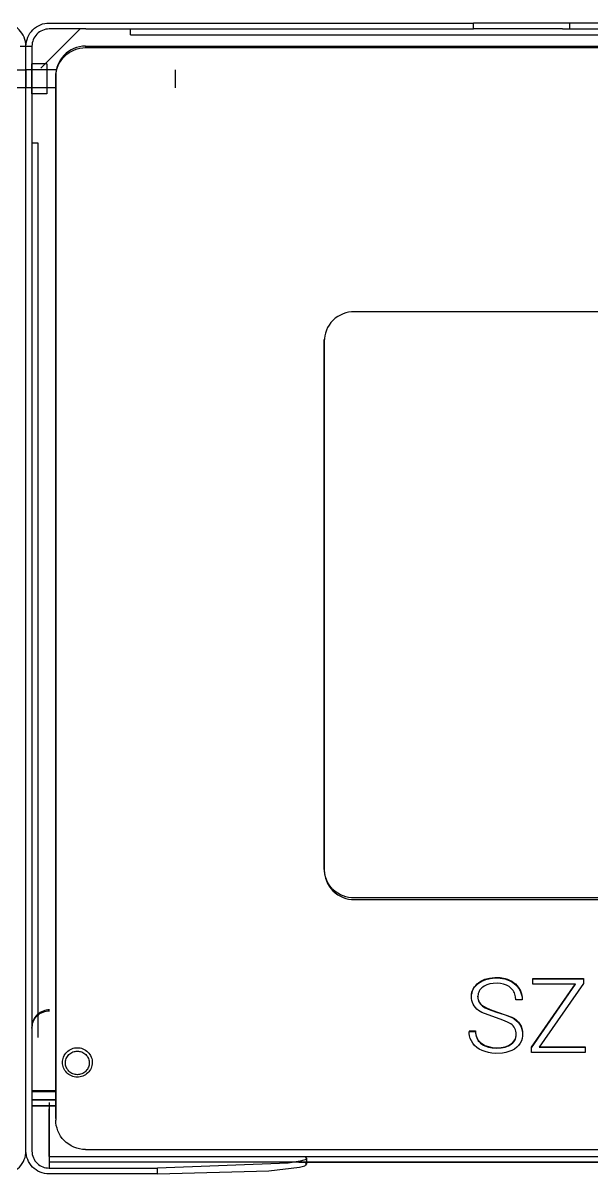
# Model space of a CAD drawing. Header units: millimetres. Extents: x 10366 to 28454, y 24552 to 29702.
# Drawn here: x 12686.9 to 12877.7, y 26500.5 to 26886.5 of the extents above; entities that cross this region are included whole.
import ezdxf

# ---------------------------------------------------------------- set-up
doc = ezdxf.new("R2010")
doc.units = ezdxf.units.MM
doc.header["$LTSCALE"] = 3
doc.layers.add('DomyÅ›lny', color=7, linetype='Continuous')

msp = doc.modelspace()

# ---------------------------------------------------------------- linework, layer by layer
at = {"layer": 'DomyÅ›lny'}
for p, q in [((12695.67, 26886.47), (12837.91, 26886.47)), ((12870.15, 26886.47), (12837.91, 26886.47)), ((12837.91, 26884.47), (12837.91, 26886.47)), ((12870.15, 26886.47), (12870.15, 26884.47)), ((12706.03, 26884.47), (12692.87, 26871.31)), ((12694.6, 26873.05), (12706.03, 26884.47)), ((12708.03, 26884.47), (12695.67, 26884.47)), ((12708.03, 26884.47), (12837.91, 26884.47)), ((12722.91, 26882.47), (12722.91, 26884.47)), ((12722.91, 26882.47), (12880.15, 26882.47)), ((12867.8, 26884.47), (12837.91, 26884.47)), ((12867.8, 26884.47), (12870.15, 26884.47)), ((12685.91, 26878.71), (12687.91, 26878.71)), ((12687.91, 26508.21), (12687.91, 26878.71)), ((12687.91, 26508.21), (12687.91, 26878.71)), ((12687.91, 26878.71), (12689.91, 26878.71)), ((12689.91, 26878.71), (12689.91, 26508.21)), ((12707.91, 26878.72), (12707.91, 26878.21)), ((12707.91, 26878.72), (13067.91, 26878.72)), ((12707.91, 26878.21), (13067.91, 26878.21)), ((12677.62, 26870.74), (12687.91, 26870.74)), ((12698.21, 26870.74), (12687.91, 26870.74)), ((12694.91, 26872.74), (12689.91, 26872.74)), ((12694.91, 26870.74), (12689.91, 26870.74)), ((12697.91, 26868.86), (12697.91, 26868.36)), ((12697.91, 26519.08), (12697.91, 26868.86)), ((12697.91, 26868.36), (12697.91, 26518.57)), ((12687.91, 26864.74), (12677.91, 26864.74)), ((12697.91, 26864.74), (12687.91, 26864.74)), ((12694.91, 26864.74), (12689.91, 26864.74)), ((12694.91, 26862.74), (12689.91, 26862.74)), ((12689.91, 26846.33), (12691.91, 26846.33)), ((12691.91, 26846.33), (12691.91, 26546.33)), ((12977.91, 26789.66), (12797.91, 26789.66)), ((12787.91, 26780.31), (12787.91, 26779.8)), ((12787.91, 26602.93), (12787.91, 26780.31)), ((12787.91, 26779.8), (12787.91, 26602.42)), ((12977.91, 26593.07), (12797.91, 26593.07)), ((12797.91, 26592.56), (12977.91, 26592.56)), ((12857.81, 26564.31), (12857.81, 26566.09)), ((12857.81, 26566.09), (12874.81, 26566.09)), ((12857.81, 26564.14), (12857.81, 26565.92)), ((12857.81, 26565.92), (12874.81, 26565.92)), ((12874.81, 26566.09), (12874.81, 26564.6)), ((12874.81, 26565.92), (12874.81, 26564.43)), ((12857.37, 26543.02), (12872.2, 26564.31)), ((12857.37, 26542.85), (12872.2, 26564.14)), ((12872.2, 26564.14), (12857.81, 26564.14)), ((12874.81, 26564.43), (12859.93, 26543.04)), ((12837.3, 26559.91), (12837.3, 26560.08)), ((12839.42, 26559.93), (12839.42, 26560.1)), ((12854.28, 26558.89), (12852.15, 26558.89)), ((12836.51, 26548.49), (12838.62, 26548.49)), ((12836.51, 26548.32), (12838.62, 26548.32)), ((12857.37, 26541.45), (12857.37, 26543.02)), ((12857.37, 26541.28), (12857.37, 26542.85)), ((12859.93, 26543.21), (12875.36, 26543.21)), ((12859.93, 26543.04), (12875.36, 26543.04)), ((12875.36, 26543.21), (12875.36, 26541.45)), ((12875.36, 26543.04), (12875.36, 26541.28)), ((12857.37, 26541.45), (12857.37, 26541.28)), ((12875.36, 26541.28), (12857.37, 26541.28)), ((12875.36, 26541.45), (12875.36, 26541.28)), ((12689.91, 26528.57), (12697.91, 26528.57)), ((12689.91, 26528.23), (12697.91, 26528.23)), ((12689.91, 26525.35), (12697.91, 26525.35)), ((12697.91, 26525.34), (12689.91, 26525.34)), ((12689.91, 26523.36), (12697.91, 26523.36)), ((12697.91, 26523.34), (12689.91, 26523.34)), ((12695.67, 26522.91), (12695.67, 26502.51)), ((12695.67, 26506.39), (12695.67, 26522.36)), ((12707.91, 26508.72), (13067.91, 26508.72)), ((12695.67, 26506.39), (13080.15, 26506.39)), ((13080.15, 26504.52), (12695.67, 26504.52)), ((12779.4, 26504.52), (12998.04, 26504.52)), ((12781.95, 26505.75), (12781.91, 26503.77)), ((12695.67, 26502.51), (12732.04, 26502.51)), ((12732, 26500.52), (12695.67, 26500.52)), ((12732, 26500.52), (12732.04, 26502.51))]:
    msp.add_line(p, q, dxfattribs=at)
for points in [[(12687.91, 26878.71, 0), (12687.87, 26879.49, 0), (12687.76, 26880.26, 0), (12687.57, 26881, 0), (12687.31, 26881.73, 0), (12686.97, 26882.42, 0), (12686.57, 26883.07, 0), (12686.11, 26883.68, 0), (12685.6, 26884.24, 0), (12685.03, 26884.75, 0), (12684.42, 26885.2, 0), (12683.77, 26885.58, 0), (12683.08, 26885.9, 0), (12682.37, 26886.15, 0), (12681.64, 26886.33, 0), (12680.9, 26886.44, 0), (12680.15, 26886.47, 0)], [(12687.91, 26878.71, 0), (12687.95, 26879.49, 0), (12688.07, 26880.26, 0), (12688.26, 26881, 0), (12688.52, 26881.73, 0), (12688.85, 26882.42, 0), (12689.25, 26883.07, 0), (12689.71, 26883.68, 0), (12690.23, 26884.24, 0), (12690.8, 26884.75, 0), (12691.41, 26885.2, 0), (12692.06, 26885.58, 0), (12692.75, 26885.9, 0), (12693.46, 26886.15, 0), (12694.19, 26886.33, 0), (12694.93, 26886.44, 0), (12695.67, 26886.47, 0)], [(12880.15, 26886.47, 0), (12880.15, 26886.47, 0), (12880.15, 26886.47, 0), (12880.15, 26886.47, 0), (12880.15, 26886.47, 0), (12880.15, 26886.47, 0), (12880.15, 26886.47, 0), (12880.15, 26886.47, 0), (12880.15, 26886.47, 0), (12880.15, 26886.47, 0), (12880.15, 26886.47, 0), (12880.15, 26886.47, 0), (12880.15, 26886.47, 0), (12880.14, 26886.47, 0), (12880.08, 26886.47, 0), (12879.86, 26886.47, 0), (12878.92, 26886.47, 0), (12870.15, 26886.47, 0)], [(12695.67, 26884.47, 0), (12695.09, 26884.45, 0), (12694.52, 26884.36, 0), (12693.97, 26884.22, 0), (12693.43, 26884.02, 0), (12692.91, 26883.77, 0), (12692.43, 26883.47, 0), (12691.97, 26883.13, 0), (12691.56, 26882.75, 0), (12691.18, 26882.32, 0), (12690.85, 26881.87, 0), (12690.57, 26881.39, 0), (12690.34, 26880.88, 0), (12690.15, 26880.35, 0), (12690.02, 26879.81, 0), (12689.94, 26879.27, 0), (12689.91, 26878.71, 0)], [(12870.15, 26884.47, 0), (12880.15, 26884.47, 0)], [(12707.91, 26878.72, 0), (12706.89, 26878.67, 0), (12705.89, 26878.51, 0), (12704.9, 26878.26, 0), (12703.96, 26877.92, 0), (12703.06, 26877.48, 0), (12702.21, 26876.96, 0), (12701.42, 26876.36, 0), (12700.7, 26875.69, 0), (12700.06, 26874.96, 0), (12699.49, 26874.17, 0), (12699.01, 26873.34, 0), (12698.61, 26872.47, 0), (12698.3, 26871.57, 0), (12698.08, 26870.65, 0), (12697.95, 26869.77, 0), (12697.91, 26868.86, 0)], [(12697.91, 26868.36, 0), (12697.97, 26869.35, 0), (12698.12, 26870.34, 0), (12698.37, 26871.29, 0), (12698.71, 26872.22, 0), (12699.15, 26873.1, 0), (12699.67, 26873.93, 0), (12700.26, 26874.7, 0), (12700.93, 26875.41, 0), (12701.65, 26876.04, 0), (12702.44, 26876.61, 0), (12703.27, 26877.09, 0), (12704.15, 26877.49, 0), (12705.04, 26877.8, 0), (12705.97, 26878.02, 0), (12706.94, 26878.16, 0), (12707.91, 26878.21, 0)], [(12687.91, 26870.74, 0), (12687.91, 26870.74, 0), (12687.91, 26870.74, 0), (12687.91, 26870.74, 0), (12687.91, 26870.74, 0), (12687.91, 26870.74, 0), (12687.91, 26870.74, 0), (12687.91, 26870.74, 0), (12687.91, 26870.74, 0), (12687.91, 26870.74, 0), (12687.91, 26870.74, 0), (12687.91, 26870.74, 0), (12687.91, 26870.74, 0), (12687.91, 26870.72, 0), (12687.91, 26870.66, 0), (12687.91, 26870.37, 0), (12687.91, 26864.74, 0)], [(12687.91, 26870.74, 0), (12687.91, 26870.74, 0), (12687.91, 26870.74, 0), (12687.91, 26870.74, 0), (12687.91, 26870.74, 0), (12687.91, 26870.74, 0), (12687.91, 26870.74, 0), (12687.91, 26870.74, 0), (12687.91, 26870.74, 0), (12687.91, 26870.74, 0), (12687.91, 26870.74, 0), (12687.91, 26870.74, 0), (12687.91, 26870.74, 0), (12687.91, 26870.72, 0), (12687.91, 26870.66, 0), (12687.91, 26870.37, 0), (12687.91, 26864.74, 0)], [(12689.91, 26870.74, 0), (12689.91, 26870.74, 0), (12689.91, 26870.74, 0), (12689.91, 26870.74, 0), (12689.91, 26870.74, 0), (12689.91, 26870.74, 0), (12689.91, 26870.74, 0), (12689.91, 26870.74, 0), (12689.91, 26870.74, 0), (12689.91, 26870.74, 0), (12689.91, 26870.74, 0), (12689.91, 26870.74, 0), (12689.91, 26870.74, 0), (12689.91, 26870.72, 0), (12689.91, 26870.66, 0), (12689.91, 26870.37, 0), (12689.91, 26864.74, 0)], [(12694.91, 26872.74, 0), (12694.91, 26872.74, 0), (12694.91, 26872.74, 0), (12694.91, 26872.74, 0), (12694.91, 26872.74, 0), (12694.91, 26872.74, 0), (12694.91, 26872.74, 0), (12694.91, 26872.74, 0), (12694.91, 26872.74, 0), (12694.91, 26872.74, 0), (12694.91, 26872.74, 0), (12694.91, 26872.74, 0), (12694.91, 26872.74, 0), (12694.91, 26872.71, 0), (12694.91, 26872.6, 0), (12694.91, 26872.13, 0), (12694.91, 26862.74, 0)], [(12694.91, 26870.74, 0), (12694.91, 26870.74, 0), (12694.91, 26870.74, 0), (12694.91, 26870.74, 0), (12694.91, 26870.74, 0), (12694.91, 26870.74, 0), (12694.91, 26870.74, 0), (12694.91, 26870.74, 0), (12694.91, 26870.74, 0), (12694.91, 26870.74, 0), (12694.91, 26870.74, 0), (12694.91, 26870.74, 0), (12694.91, 26870.74, 0), (12694.91, 26870.72, 0), (12694.91, 26870.66, 0), (12694.91, 26870.37, 0), (12694.91, 26864.74, 0)], [(12737.91, 26870.74, 0), (12737.91, 26870.74, 0), (12737.91, 26870.74, 0), (12737.91, 26870.74, 0), (12737.91, 26870.74, 0), (12737.91, 26870.74, 0), (12737.91, 26870.74, 0), (12737.91, 26870.74, 0), (12737.91, 26870.74, 0), (12737.91, 26870.74, 0), (12737.91, 26870.74, 0), (12737.91, 26870.74, 0), (12737.91, 26870.74, 0), (12737.91, 26870.72, 0), (12737.91, 26870.66, 0), (12737.91, 26870.37, 0), (12737.91, 26864.74, 0)], [(12797.91, 26789.66, 0), (12797.01, 26789.62, 0), (12796.09, 26789.49, 0), (12795.16, 26789.28, 0), (12794.23, 26788.97, 0), (12793.32, 26788.56, 0), (12792.44, 26788.05, 0), (12791.61, 26787.46, 0), (12790.84, 26786.77, 0), (12790.15, 26786.02, 0), (12789.54, 26785.2, 0), (12789.03, 26784.33, 0), (12788.62, 26783.43, 0), (12788.3, 26782.52, 0), (12788.08, 26781.6, 0), (12787.95, 26780.69, 0), (12787.91, 26779.8, 0)], [(12797.91, 26593.07, 0), (12797.01, 26593.11, 0), (12796.09, 26593.24, 0), (12795.16, 26593.45, 0), (12794.23, 26593.76, 0), (12793.32, 26594.17, 0), (12792.44, 26594.68, 0), (12791.61, 26595.28, 0), (12790.84, 26595.96, 0), (12790.15, 26596.71, 0), (12789.54, 26597.53, 0), (12789.03, 26598.4, 0), (12788.62, 26599.3, 0), (12788.3, 26600.21, 0), (12788.08, 26601.13, 0), (12787.95, 26602.04, 0), (12787.91, 26602.93, 0)], [(12787.91, 26602.42, 0), (12787.95, 26601.53, 0), (12788.08, 26600.62, 0), (12788.3, 26599.71, 0), (12788.62, 26598.79, 0), (12789.03, 26597.89, 0), (12789.54, 26597.02, 0), (12790.15, 26596.21, 0), (12790.84, 26595.45, 0), (12791.61, 26594.77, 0), (12792.44, 26594.17, 0), (12793.32, 26593.66, 0), (12794.23, 26593.25, 0), (12795.16, 26592.94, 0), (12796.09, 26592.73, 0), (12797.01, 26592.6, 0), (12797.91, 26592.56, 0)], [(12837.3, 26560.08, 0), (12837.33, 26560.78, 0), (12837.45, 26561.45, 0), (12837.64, 26562.08, 0), (12837.91, 26562.69, 0), (12838.26, 26563.25, 0), (12838.69, 26563.78, 0), (12839.19, 26564.28, 0), (12839.77, 26564.74, 0), (12840.4, 26565.15, 0), (12841.08, 26565.51, 0), (12841.8, 26565.8, 0), (12843.37, 26566.22, 0), (12845.1, 26566.41, 0), (12846.9, 26566.37, 0), (12848.56, 26566.06, 0), (12849.34, 26565.82, 0), (12850.08, 26565.51, 0), (12850.78, 26565.14, 0), (12851.42, 26564.72, 0), (12851.99, 26564.25, 0), (12852.51, 26563.74, 0), (12852.97, 26563.17, 0), (12853.37, 26562.55, 0), (12853.7, 26561.91, 0), (12853.95, 26561.24, 0), (12854.13, 26560.54, 0), (12854.24, 26559.81, 0), (12854.28, 26559.06, 0)], [(12852.3, 26547.34, 0), (12852.27, 26547.89, 0), (12852.19, 26548.41, 0), (12852.05, 26548.89, 0), (12851.85, 26549.35, 0), (12851.6, 26549.76, 0), (12851.29, 26550.15, 0), (12850.93, 26550.51, 0), (12850.5, 26550.84, 0), (12849.35, 26551.48, 0), (12847.84, 26552.11, 0), (12840.75, 26554.62, 0), (12839.62, 26555.35, 0), (12839.06, 26555.82, 0), (12838.58, 26556.33, 0), (12838.18, 26556.86, 0), (12837.85, 26557.43, 0), (12837.6, 26558.04, 0), (12837.42, 26558.67, 0), (12837.32, 26559.34, 0), (12837.3, 26560.04, 0), (12837.34, 26560.69, 0), (12837.46, 26561.31, 0), (12837.64, 26561.91, 0), (12837.89, 26562.47, 0), (12838.21, 26563, 0), (12838.59, 26563.51, 0), (12839.05, 26563.98, 0), (12839.57, 26564.42, 0), (12840.15, 26564.83, 0), (12840.76, 26565.18, 0), (12842.11, 26565.74, 0), (12843.6, 26566.1, 0), (12845.24, 26566.25, 0), (12846.93, 26566.19, 0), (12848.48, 26565.92, 0), (12849.91, 26565.42, 0), (12851.19, 26564.71, 0), (12851.76, 26564.29, 0), (12852.27, 26563.83, 0), (12852.72, 26563.32, 0), (12853.13, 26562.77, 0), (12853.48, 26562.18, 0), (12853.77, 26561.57, 0), (12853.99, 26560.93, 0), (12854.15, 26560.28, 0), (12854.25, 26559.6, 0), (12854.28, 26558.89, 0)], [(12852.15, 26558.89, 0), (12852.07, 26559.9, 0), (12851.98, 26560.37, 0), (12851.85, 26560.82, 0), (12851.68, 26561.25, 0), (12851.47, 26561.65, 0), (12851.22, 26562.04, 0), (12850.94, 26562.4, 0), (12850.62, 26562.74, 0), (12849.87, 26563.35, 0), (12849.02, 26563.83, 0), (12848.07, 26564.18, 0), (12847.01, 26564.39, 0), (12845.85, 26564.48, 0), (12844.59, 26564.43, 0), (12843.44, 26564.24, 0), (12842.41, 26563.93, 0), (12841.51, 26563.48, 0), (12841.1, 26563.2, 0), (12840.73, 26562.9, 0), (12840.41, 26562.58, 0), (12840.14, 26562.23, 0), (12839.91, 26561.87, 0), (12839.72, 26561.48, 0), (12839.58, 26561.08, 0), (12839.48, 26560.66, 0), (12839.43, 26560.21, 0), (12839.43, 26559.75, 0), (12839.47, 26559.32, 0), (12839.55, 26558.9, 0), (12839.68, 26558.5, 0), (12839.85, 26558.13, 0), (12840.07, 26557.77, 0), (12840.34, 26557.44, 0), (12840.64, 26557.13, 0), (12841, 26556.83, 0), (12841.85, 26556.28, 0), (12842.93, 26555.75, 0), (12845.72, 26554.81, 0), (12848.62, 26553.92, 0), (12850.76, 26553, 0), (12851.57, 26552.51, 0), (12852.28, 26551.99, 0), (12852.89, 26551.41, 0), (12853.4, 26550.8, 0), (12853.81, 26550.13, 0), (12854.11, 26549.41, 0), (12854.32, 26548.63, 0), (12854.42, 26547.8, 0), (12854.41, 26546.88, 0), (12854.28, 26545.98, 0), (12854.02, 26545.14, 0), (12853.63, 26544.36, 0), (12853.1, 26543.65, 0), (12852.45, 26543, 0), (12851.67, 26542.42, 0), (12850.8, 26541.93, 0), (12849.85, 26541.54, 0), (12848.82, 26541.25, 0), (12847.7, 26541.05, 0), (12845.27, 26540.95, 0), (12844.09, 26541.05, 0), (12842.96, 26541.25, 0), (12841.88, 26541.54, 0), (12840.84, 26541.94, 0), (12839.9, 26542.42, 0), (12839.06, 26542.98, 0), (12838.35, 26543.62, 0), (12837.74, 26544.34, 0), (12837.25, 26545.13, 0), (12836.89, 26545.98, 0), (12836.64, 26546.87, 0), (12836.54, 26547.58, 0), (12836.51, 26548.32, 0)], [(12839.42, 26560.1, 0), (12839.46, 26559.53, 0), (12839.57, 26558.99, 0), (12839.76, 26558.49, 0), (12840.02, 26558.02, 0), (12840.36, 26557.58, 0), (12840.77, 26557.18, 0), (12841.26, 26556.81, 0), (12842.5, 26556.12, 0), (12844.1, 26555.47, 0), (12850.84, 26553.13, 0), (12851.68, 26552.61, 0), (12852.4, 26552.05, 0), (12853.02, 26551.44, 0), (12853.53, 26550.78, 0), (12853.92, 26550.07, 0), (12854.21, 26549.29, 0), (12854.38, 26548.44, 0), (12854.43, 26547.54, 0)], [(12695.8, 26555.58, 0), (12695.27, 26555.55, 0), (12694.73, 26555.48, 0), (12694.18, 26555.35, 0), (12693.64, 26555.17, 0), (12693.1, 26554.93, 0), (12692.58, 26554.63, 0), (12692.09, 26554.28, 0), (12691.64, 26553.88, 0), (12691.23, 26553.43, 0), (12690.87, 26552.95, 0), (12690.57, 26552.44, 0), (12690.33, 26551.91, 0), (12690.14, 26551.37, 0), (12690.01, 26550.83, 0), (12689.94, 26550.29, 0), (12689.91, 26549.77, 0)], [(12689.91, 26549.43, 0), (12689.94, 26549.95, 0), (12690.01, 26550.49, 0), (12690.14, 26551.03, 0), (12690.33, 26551.57, 0), (12690.57, 26552.1, 0), (12690.87, 26552.61, 0), (12691.23, 26553.09, 0), (12691.64, 26553.54, 0), (12692.09, 26553.94, 0), (12692.58, 26554.29, 0), (12693.1, 26554.59, 0), (12693.64, 26554.83, 0), (12694.18, 26555.01, 0), (12694.73, 26555.14, 0), (12695.27, 26555.21, 0), (12695.8, 26555.24, 0)], [(12838.62, 26548.49, 0), (12838.64, 26547.9, 0), (12838.72, 26547.33, 0), (12838.86, 26546.8, 0), (12839.05, 26546.3, 0), (12839.29, 26545.83, 0), (12839.58, 26545.38, 0), (12839.93, 26544.97, 0), (12840.33, 26544.59, 0), (12840.78, 26544.23, 0), (12841.28, 26543.92, 0), (12841.8, 26543.65, 0), (12842.97, 26543.23, 0), (12844.27, 26542.97, 0), (12845.71, 26542.87, 0), (12847.21, 26542.95, 0), (12848.55, 26543.21, 0), (12849.16, 26543.41, 0), (12849.72, 26543.65, 0), (12850.25, 26543.95, 0), (12850.73, 26544.28, 0), (12851.14, 26544.65, 0), (12851.5, 26545.05, 0), (12851.79, 26545.48, 0), (12852.01, 26545.94, 0), (12852.17, 26546.43, 0), (12852.27, 26546.95, 0), (12852.3, 26547.51, 0)], [(12838.62, 26548.32, 0), (12838.64, 26547.73, 0), (12838.72, 26547.16, 0), (12838.86, 26546.63, 0), (12839.05, 26546.13, 0), (12839.29, 26545.66, 0), (12839.58, 26545.21, 0), (12839.93, 26544.8, 0), (12840.33, 26544.42, 0), (12840.78, 26544.06, 0), (12841.28, 26543.75, 0), (12841.8, 26543.48, 0), (12842.97, 26543.06, 0), (12844.27, 26542.8, 0), (12845.71, 26542.7, 0), (12847.21, 26542.78, 0), (12848.55, 26543.04, 0), (12849.16, 26543.24, 0), (12849.72, 26543.48, 0), (12850.25, 26543.78, 0), (12850.73, 26544.11, 0), (12851.14, 26544.48, 0), (12851.5, 26544.88, 0), (12851.79, 26545.31, 0), (12852.01, 26545.77, 0), (12852.17, 26546.26, 0), (12852.27, 26546.79, 0), (12852.3, 26547.34, 0)], [(12700.14, 26537.94, 0), (12700.16, 26538.38, 0), (12700.22, 26538.83, 0), (12700.33, 26539.29, 0), (12700.49, 26539.75, 0), (12700.7, 26540.2, 0), (12700.95, 26540.63, 0), (12701.26, 26541.04, 0), (12701.6, 26541.42, 0), (12701.99, 26541.76, 0), (12702.4, 26542.06, 0), (12702.84, 26542.31, 0), (12703.3, 26542.52, 0), (12703.76, 26542.67, 0), (12704.23, 26542.78, 0), (12704.69, 26542.84, 0), (12705.14, 26542.86, 0), (12705.59, 26542.84, 0), (12706.05, 26542.78, 0), (12706.51, 26542.67, 0), (12706.98, 26542.52, 0), (12707.44, 26542.31, 0), (12707.87, 26542.06, 0), (12708.29, 26541.76, 0), (12708.67, 26541.42, 0), (12709.02, 26541.04, 0), (12709.32, 26540.63, 0), (12709.58, 26540.2, 0), (12709.79, 26539.75, 0), (12709.95, 26539.29, 0), (12710.06, 26538.83, 0), (12710.12, 26538.38, 0), (12710.14, 26537.94, 0)], [(12710.14, 26537.94, 0), (12710.11, 26537.44, 0), (12710.04, 26536.95, 0), (12709.92, 26536.48, 0), (12709.74, 26536.01, 0), (12709.53, 26535.56, 0), (12709.26, 26535.14, 0), (12708.96, 26534.75, 0), (12708.62, 26534.39, 0), (12708.25, 26534.07, 0), (12707.85, 26533.78, 0), (12707.41, 26533.53, 0), (12706.96, 26533.33, 0), (12706.5, 26533.18, 0), (12706.03, 26533.07, 0), (12705.55, 26533.01, 0), (12705.07, 26532.99, 0), (12704.57, 26533.03, 0), (12704.08, 26533.11, 0), (12703.6, 26533.23, 0), (12703.14, 26533.41, 0), (12702.7, 26533.62, 0), (12702.29, 26533.88, 0), (12701.91, 26534.16, 0), (12701.56, 26534.49, 0), (12701.24, 26534.84, 0), (12700.95, 26535.23, 0), (12700.71, 26535.64, 0), (12700.51, 26536.07, 0), (12700.35, 26536.52, 0), (12700.23, 26536.98, 0), (12700.16, 26537.45, 0), (12700.14, 26537.94, 0)], [(12695.67, 26524.48, 0), (12695.67, 26524.46, 0), (12695.67, 26524.35, 0), (12695.67, 26523.93, 0), (12695.67, 26522.36, 0)], [(12707.91, 26508.72, 0), (12706.89, 26508.77, 0), (12705.89, 26508.92, 0), (12704.91, 26509.17, 0), (12703.97, 26509.52, 0), (12703.07, 26509.95, 0), (12702.22, 26510.47, 0), (12701.43, 26511.07, 0), (12700.71, 26511.73, 0), (12700.07, 26512.46, 0), (12699.5, 26513.25, 0), (12699.02, 26514.07, 0), (12698.62, 26514.95, 0), (12698.31, 26515.84, 0), (12698.08, 26516.76, 0), (12697.95, 26517.66, 0), (12697.91, 26518.57, 0)], [(12680.15, 26500.52, 0), (12680.94, 26500.56, 0), (12681.72, 26500.68, 0), (12682.48, 26500.88, 0), (12683.2, 26501.14, 0), (12683.9, 26501.48, 0), (12684.55, 26501.88, 0), (12685.16, 26502.34, 0), (12685.72, 26502.85, 0), (12686.22, 26503.42, 0), (12686.66, 26504.02, 0), (12687.04, 26504.66, 0), (12687.35, 26505.33, 0), (12687.59, 26506.03, 0), (12687.77, 26506.74, 0), (12687.88, 26507.46, 0), (12687.91, 26508.21, 0)], [(12695.67, 26500.52, 0), (12694.89, 26500.56, 0), (12694.11, 26500.68, 0), (12693.35, 26500.88, 0), (12692.63, 26501.14, 0), (12691.93, 26501.48, 0), (12691.28, 26501.88, 0), (12690.67, 26502.34, 0), (12690.11, 26502.85, 0), (12689.61, 26503.42, 0), (12689.17, 26504.02, 0), (12688.79, 26504.66, 0), (12688.48, 26505.33, 0), (12688.23, 26506.03, 0), (12688.06, 26506.74, 0), (12687.95, 26507.46, 0), (12687.91, 26508.21, 0)], [(12689.91, 26508.21, 0), (12689.94, 26507.64, 0), (12690.03, 26507.05, 0), (12690.18, 26506.5, 0), (12690.38, 26505.96, 0), (12690.63, 26505.45, 0), (12690.93, 26504.97, 0), (12691.28, 26504.52, 0), (12691.67, 26504.11, 0), (12692.09, 26503.75, 0), (12692.54, 26503.42, 0), (12693.02, 26503.15, 0), (12693.52, 26502.92, 0), (12694.05, 26502.74, 0), (12694.57, 26502.61, 0), (12695.11, 26502.53, 0), (12695.67, 26502.51, 0)], [(12695.67, 26506.39, 0), (12695.67, 26505, 0), (12695.67, 26504.62, 0), (12695.67, 26504.53, 0), (12695.67, 26504.52, 0), (12695.67, 26504.52, 0), (12695.67, 26504.52, 0), (12695.67, 26504.52, 0), (12695.67, 26504.52, 0), (12695.67, 26504.52, 0), (12695.67, 26504.52, 0), (12695.67, 26504.52, 0), (12695.67, 26504.52, 0), (12695.67, 26504.52, 0), (12695.67, 26504.52, 0), (12695.67, 26504.52, 0), (12695.67, 26504.52, 0), (12695.67, 26504.52, 0), (12695.67, 26504.52, 0), (12695.67, 26504.52, 0), (12695.67, 26504.52, 0), (12695.67, 26504.52, 0), (12695.67, 26504.52, 0)], [(12732, 26500.52, 0), (12769.28, 26501.61, 0), (12779.61, 26502.8, 0), (12780.91, 26503.12, 0), (12781.36, 26503.29, 0), (12781.54, 26503.37, 0), (12781.68, 26503.46, 0), (12781.79, 26503.54, 0), (12781.83, 26503.59, 0), (12781.86, 26503.63, 0), (12781.88, 26503.67, 0), (12781.89, 26503.69, 0), (12781.9, 26503.71, 0), (12781.9, 26503.73, 0), (12781.91, 26503.75, 0), (12781.91, 26503.78, 0), (12781.91, 26503.8, 0), (12781.9, 26503.82, 0), (12781.9, 26503.84, 0), (12781.88, 26503.88, 0), (12781.85, 26503.92, 0), (12781.82, 26503.97, 0), (12781.77, 26504.01, 0), (12781.72, 26504.05, 0), (12781.59, 26504.14, 0)], [(12781.63, 26506.12, 0), (12781.76, 26506.03, 0), (12781.81, 26505.99, 0), (12781.85, 26505.95, 0), (12781.89, 26505.9, 0), (12781.91, 26505.86, 0), (12781.93, 26505.82, 0), (12781.94, 26505.79, 0), (12781.94, 26505.77, 0), (12781.94, 26505.75, 0), (12781.94, 26505.73, 0), (12781.94, 26505.71, 0), (12781.93, 26505.69, 0), (12781.93, 26505.66, 0), (12781.9, 26505.62, 0), (12781.87, 26505.58, 0), (12781.83, 26505.54, 0), (12781.79, 26505.49, 0), (12781.66, 26505.41, 0), (12781.51, 26505.32, 0), (12781.09, 26505.15, 0), (12779.85, 26504.82, 0), (12775.85, 26504.2, 0), (12732.04, 26502.51, 0)]]:
    msp.add_polyline3d(points, dxfattribs=at)
for points in [[(12689.91, 26872.74, 0), (12689.91, 26872.74, 0), (12689.91, 26872.74, 0), (12689.91, 26872.74, 0), (12689.91, 26872.74, 0), (12689.91, 26872.74, 0), (12689.91, 26872.74, 0), (12689.91, 26872.74, 0), (12689.91, 26872.74, 0), (12689.91, 26872.74, 0), (12689.91, 26872.74, 0), (12689.91, 26872.74, 0), (12689.91, 26872.71, 0), (12689.91, 26872.6, 0), (12689.91, 26872.13, 0), (12689.91, 26863.5, 0), (12689.91, 26862.77, 0), (12689.91, 26862.75, 0), (12689.91, 26862.74, 0), (12689.91, 26862.74, 0), (12689.91, 26862.74, 0), (12689.91, 26862.74, 0), (12689.91, 26862.74, 0), (12689.91, 26862.74, 0), (12689.91, 26862.74, 0), (12689.91, 26862.74, 0), (12689.91, 26862.74, 0), (12689.91, 26862.74, 0), (12689.91, 26862.74, 0), (12689.91, 26862.74, 0), (12689.91, 26862.74, 0), (12689.91, 26862.74, 0), (12689.91, 26862.75, 0), (12689.91, 26862.75, 0), (12689.91, 26862.78, 0), (12689.91, 26862.89, 0), (12689.91, 26863.36, 0)], [(12701.14, 26537.77, 0), (12701.15, 26538.12, 0), (12701.21, 26538.48, 0), (12701.29, 26538.85, 0), (12701.42, 26539.22, 0), (12701.59, 26539.58, 0), (12701.79, 26539.92, 0), (12702.03, 26540.25, 0), (12702.31, 26540.55, 0), (12702.62, 26540.83, 0), (12702.95, 26541.07, 0), (12703.3, 26541.27, 0), (12703.67, 26541.43, 0), (12704.04, 26541.56, 0), (12704.41, 26541.64, 0), (12704.78, 26541.69, 0), (12705.14, 26541.71, 0), (12705.5, 26541.69, 0), (12705.87, 26541.64, 0), (12706.24, 26541.56, 0), (12706.61, 26541.43, 0), (12706.98, 26541.27, 0), (12707.33, 26541.07, 0), (12707.66, 26540.83, 0), (12707.97, 26540.55, 0), (12708.24, 26540.25, 0), (12708.49, 26539.92, 0), (12708.69, 26539.58, 0), (12708.86, 26539.22, 0), (12708.98, 26538.85, 0), (12709.07, 26538.48, 0), (12709.12, 26538.12, 0), (12709.14, 26537.77, 0), (12709.12, 26537.41, 0), (12709.07, 26537.05, 0), (12708.98, 26536.68, 0), (12708.86, 26536.32, 0), (12708.69, 26535.96, 0), (12708.49, 26535.61, 0), (12708.24, 26535.28, 0), (12707.97, 26534.98, 0), (12707.66, 26534.71, 0), (12707.33, 26534.47, 0), (12706.98, 26534.26, 0), (12706.61, 26534.1, 0), (12706.24, 26533.98, 0), (12705.87, 26533.89, 0), (12705.5, 26533.84, 0), (12705.14, 26533.82, 0), (12704.78, 26533.84, 0), (12704.41, 26533.89, 0), (12704.04, 26533.98, 0), (12703.67, 26534.1, 0), (12703.3, 26534.26, 0), (12702.95, 26534.47, 0), (12702.62, 26534.71, 0), (12702.31, 26534.98, 0), (12702.03, 26535.28, 0), (12701.79, 26535.61, 0), (12701.59, 26535.96, 0), (12701.42, 26536.32, 0), (12701.29, 26536.68, 0), (12701.21, 26537.05, 0), (12701.15, 26537.41, 0)]]:
    msp.add_polyline3d(points, close=True, dxfattribs=at)

doc.saveas('drawing.dxf')
